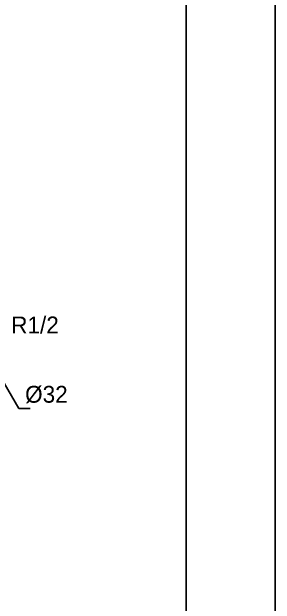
# Model space of a CAD drawing. Extents: x 53991 to 56416, y 58077 to 61507.
# Drawn here: x 55948 to 56416, y 58912 to 59966 of the extents above; entities that cross this region are included whole.
import ezdxf

# ---------------------------------------------------------------- set-up
doc = ezdxf.new("R2010")
doc.units = 0
doc.header["$MEASUREMENT"] = 0
doc.layers.add('AM_5', color=3, linetype='CONTINUOUS', lineweight=15)
doc.layers.add('AM_6', color=2, linetype='CONTINUOUS', lineweight=30)
doc.layers.add('YA', color=7, linetype='CONTINUOUS')
doc.styles.add('h', font='', dxfattribs={"height": 30})
doc.styles.get('h').set_extended_font_data('Haansoft Batang')
doc.dimstyles.new('SERIM', dxfattribs={"dimscale": 10, "dimtxt": 3, "dimasz": 2, "dimexe": 1, "dimexo": 1.5, "dimgap": 1, "dimtad": 1, "dimtoh": 1, "dimdec": 0, "dimdsep": 46, "dimtxsty": 'h', "dimcen": -0.3, "dimclrt": 2, "dimadec": 0, "dimazin": 0, "dimtfac": 1, "dimtdec": 0, "dimtmove": 1, "dimatfit": 3, "dimfxl": 0, "dimtolj": 1, "dimtzin": 0, "dimarcsym": 0})

msp = doc.modelspace()

# ---------------------------------------------------------------- linework, layer by layer
at = {"layer": 'YA', "color": 7}
msp.add_line((56257.97223406019, 61387.13743537822), (56257.97223406019, 58207.13743537822), dxfattribs=at)
at = {"layer": 'YA', "color": 0}
msp.add_lwpolyline([(53990.6059872161, 58076.65873612143), (56416.1059872161, 58076.65873612143), (56416.1059872161, 61507.00873612142), (53990.6059872161, 61507.00873612142)], close=True, dxfattribs=at)

# ---------------------------------------------------------------- texts
at = {"layer": 'AM_6', "color": 0, "char_height": 30, "attachment_point": 1, "style": 'h'}
for s, insert in [('R1/2', (55946.37617925584, 59424.15822782253, 0.222022916083726)), ('Ø32', (55971.09812838634, 59300.77304582193, 0.222022916083726))]:
    msp.add_mtext(s, dxfattribs=dict(at, insert=insert))

# ---------------------------------------------------------------- leaders
at = {"layer": 'AM_5', "color": 0}
msp.add_leader([(55890.43933489318, 59379.63291859967, 0.222022916083726), (55959.83839230597, 59260.60487362748, 0.222022916083726), (55979.83839230597, 59260.60487362748, 0.222022916083726)], dimstyle='SERIM', override={"dimgap": 0, "dimtad": 2}, dxfattribs=at)

doc.saveas('drawing.dxf')
